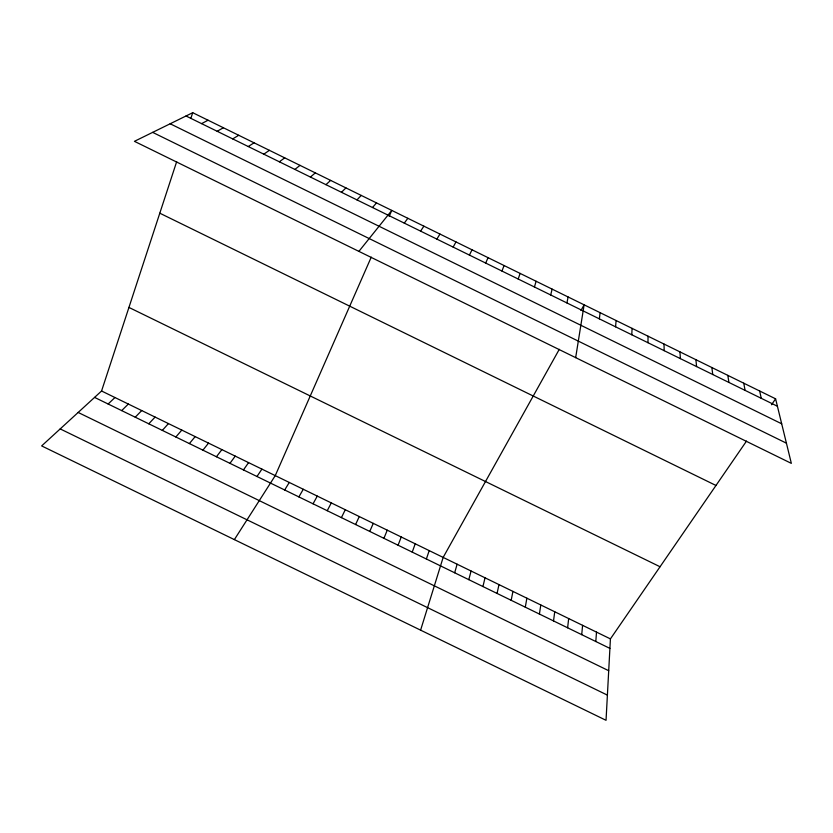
<?xml version="1.0" encoding="UTF-8"?>
<svg xmlns="http://www.w3.org/2000/svg" width="833" height="833" viewBox="0 0 833 833"><rect width="100%" height="100%" fill="white"/><g stroke="black" fill="none" stroke-linecap="round" stroke-linejoin="round"><path stroke-width="1.25" d="M647.991 342.727L648.032 336.199M631.789 334.783L632.07 328.358M746.514 441.084L610.422 638.89L606.039 720.306L41.65 445.915L101.564 391L176.658 161.727M595.814 641.525L596.501 632.112M615.587 326.817L616.087 320.518M581.726 634.663L582.59 625.333M567.627 627.801L568.668 618.544M599.364 318.862L600.104 312.677M553.518 620.929L554.736 611.766M539.409 614.056L540.804 604.977M575.665 357.649L584.12 304.826L580.965 310.48M525.3 607.184L526.873 598.188M511.181 600.312L512.93 591.399M566.919 302.941L568.116 296.975M497.062 593.429L498.988 584.599M482.932 586.547L485.035 577.81M550.686 294.965L552.123 289.113M468.802 579.664L471.082 571.011M454.672 572.781L457.119 564.212M534.442 287L536.108 281.262M420.603 630.154L443.156 557.402L559.297 349.308M190.83 118.442L192.715 112.694L775.596 398.82L791.35 463.377L134.425 141.329L192.715 112.694M426.381 559.005L429.193 550.603M518.199 279.024L520.104 273.401M412.231 552.112L415.219 543.793M398.08 545.219L401.246 536.983M501.945 271.048L504.08 265.54M383.919 538.326L387.262 530.173M369.758 531.423L373.278 523.363M371.258 257.126L275.254 475.612L234.375 539.607M389.178 216.351L391.781 210.416L358.898 251.379M485.681 263.061L488.055 257.668M355.587 524.53L359.283 516.543M341.415 517.626L345.289 509.734M469.416 255.085L472.03 249.806M327.234 510.723L331.295 502.913M453.142 247.099L455.984 241.924M313.052 503.809L317.29 496.093M298.87 496.905L303.285 489.263M284.678 489.991L289.27 482.442M436.867 239.113L439.949 234.052M256.981 476.497L261.916 469.114M420.582 231.116L423.893 226.18M771.504 404.765L775.596 398.82M243.465 469.916L248.578 462.617M229.95 463.335L235.229 456.12M404.297 223.119L407.837 218.298M216.434 456.755L221.88 449.612M202.908 450.164L208.531 443.104M189.383 443.583L195.172 436.607M175.857 436.992L181.813 430.088M372.497 207.511L376.506 202.908M162.32 430.401L168.453 423.581M148.784 423.799L155.084 417.073M356.982 199.899L361.22 195.411M135.238 417.208L141.714 410.554M121.691 410.607L128.334 404.036M341.468 192.288L345.924 187.904M108.134 404.005L114.954 397.518M325.953 184.666L330.628 180.397M310.428 177.044L315.322 172.879M294.892 169.422L300.015 165.371M279.357 161.8L284.709 157.853M263.811 154.167L269.392 150.325M248.265 146.535L254.065 142.807M232.709 138.903L238.738 135.279M217.153 131.27L223.4 127.751M201.586 123.628L208.063 120.223M101.564 391L610.422 638.89M94.577 397.403L609.902 648.386M78.156 412.45L608.704 670.711M60.195 428.912L607.392 695.118M159.801 213.196L715.974 485.472M128.938 307.429L660.048 566.752M186.009 115.985L777.408 406.244M170.171 123.773L781.687 423.799M152.668 132.374L786.425 443.177M759.665 391L761.247 398.32M743.744 383.18L745.087 390.385M727.803 375.36L728.927 382.451M711.861 367.53L712.746 374.517M695.919 359.71L696.575 366.572M679.957 351.87L680.384 358.627M664.005 344.039L664.193 350.683"/></g></svg>
